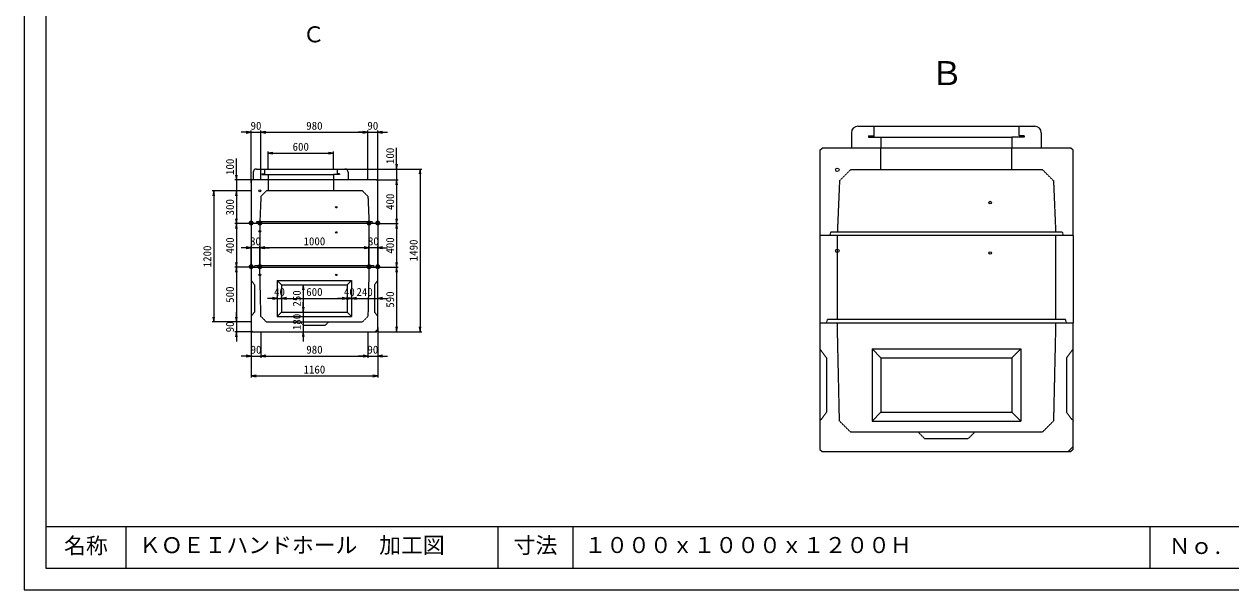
# Model space of a CAD drawing. Units: millimetres, scale not verified. Extents: x -420 to 421, y -297 to 297.
# Drawn here: x -420 to 132, y -297 to -38 of the extents above; entities that cross this region are included whole.
import ezdxf
from ezdxf.enums import TextEntityAlignment as Align

# ---------------------------------------------------------------- set-up
doc = ezdxf.new("R2010")
doc.units = ezdxf.units.MM
doc.linetypes.add('USER2', pattern=[4.7625, 3.175, -1.5875])
doc.layers.add('0-0', color=7, linetype='Continuous')
for name, color, linetype, lineweight in [('0-1_0', 9, 'Continuous', 25), ('0-2_dims', 7, 'Continuous', 18), ('0-3_pen1実線', 4, 'Continuous', 13), ('0-4_pen2実線', 3, 'Continuous', 13), ('0-5_pen3実線', 7, 'Continuous', 25), ('0-6_pen4実線', 7, 'Continuous', 25), ('0-7_pen2破線', 3, 'USER2', 25), ('0-9_draw', 7, 'Continuous', 13), ('0-A_鉄筋１', 7, 'Continuous', 13)]:
    doc.layers.add(name, color=color, linetype=linetype, lineweight=lineweight)
doc.styles.add('ＭＳ ゴシック', font='')
doc.styles.get('ＭＳ ゴシック').set_extended_font_data('MS Gothic')

# ---------------------------------------------------------------- blocks, each defined once
blk = doc.blocks.new('部分図 1')
at = {"layer": '0-1_0'}
blk.add_lwpolyline([(0, 0), (16824, 0), (16824, 11878), (0, 11878)], close=True, dxfattribs=at)
at = {"layer": '0-2_dims'}
for p, q in [((2234, 3853.3), (2234, 4012.8)), ((2234, 3997.8), (2834, 3997.8)), ((2834, 3853.3), (2834, 4012.8)), ((3411.5, 3852.8), (3411.5, 4047.8)), ((1944.5, 3752.8), (1944.5, 3947.8)), ((2939.5, 3852.8), (3426.5, 3852.8)), ((2969.5, 3852.8), (3641.5, 3852.8)), ((3411.5, 3852.8), (3411.5, 3752.8)), ((3626.5, 3852.8), (3626.5, 2362.8)), ((2078, 3652.8), (1721.5, 3652.8)), ((1736.5, 3652.8), (1736.5, 2452.8)), ((2088.5, 3752.8), (1929.5, 3752.8)), ((2078.5, 3652.8), (1929.5, 3652.8)), ((2078.5, 3652.8), (1929.5, 3652.8)), ((1944.5, 3752.8), (1944.5, 3652.8)), ((1944.5, 3652.8), (1944.5, 3562.8)), ((1944.5, 3652.8), (1944.5, 3352.8)), ((3229.5, 3752.8), (3426.5, 3752.8)), ((3229.5, 3752.8), (3426.5, 3752.8)), ((3411.5, 3752.8), (3411.5, 3662.8)), ((3411.5, 3752.8), (3411.5, 3352.8)), ((2078.5, 3352.8), (1929.5, 3352.8)), ((2078.5, 3352.8), (1929.5, 3352.8)), ((1944.5, 3352.8), (1944.5, 2952.8)), ((3239.5, 3352.8), (3426.5, 3352.8)), ((3239.5, 3352.8), (3426.5, 3352.8)), ((3411.5, 3352.8), (3411.5, 2952.8)), ((2079.02, 3132), (1989.02, 3132)), ((2079.02, 2951.72), (2079.02, 3147)), ((2159.03, 3132), (2079.02, 3132)), ((2159.02, 2953.5), (2159.02, 3147)), ((2159.02, 2953.5), (2159.03, 3147)), ((3159.02, 3132), (2159.02, 3132)), ((2159.03, 3132), (2249.03, 3132)), ((3159.02, 3132), (3069.02, 3132)), ((3159.02, 2953.5), (3159.02, 3147)), ((3159.02, 2953.5), (3159.02, 3147)), ((3239.03, 3132), (3159.02, 3132)), ((3239.02, 2953.5), (3239.03, 3147)), ((3239.03, 3132), (3329.03, 3132)), ((2079, 2952.8), (1929.5, 2952.8)), ((2078.5, 2952.8), (1929.5, 2952.8)), ((1944.5, 2952.8), (1944.5, 2452.8)), ((3239.5, 2952.8), (3426.5, 2952.8)), ((3240.5, 2952.8), (3426.5, 2952.8)), ((3411.5, 2952.8), (3411.5, 2362.8)), ((2529.52, 2793), (2572.02, 2793)), ((2557.02, 2793), (2557.02, 2543)), ((2319.02, 2668), (2229.02, 2668)), ((2319.02, 2668), (2319.02, 2683)), ((2319.02, 2668), (2359.02, 2668)), ((2359.02, 2668), (2359.02, 2683)), ((2359.02, 2668), (2359.02, 2683)), ((2359.02, 2668), (2449.02, 2668)), ((2359.02, 2668), (2959.02, 2668)), ((2959.02, 2668), (2869.02, 2668)), ((2999.02, 2668), (2909.02, 2668)), ((2959.02, 2668), (2959.02, 2683)), ((2959.02, 2668), (2959.02, 2683)), ((2959.02, 2668), (2999.02, 2668)), ((2999.02, 2668), (2999.02, 2683)), ((2999.02, 2668), (2999.02, 2683)), ((2999.02, 2668), (3089.02, 2668)), ((2999.02, 2668), (3239.02, 2668)), ((3239.02, 2668), (3239.02, 2683)), ((3239.02, 2668), (3329.02, 2668)), ((1944.5, 2452.8), (1944.5, 2542.8)), ((2557.02, 2543), (2557.02, 2633)), ((2557.02, 2543), (2572.02, 2543)), ((2557.02, 2543), (2572.02, 2543)), ((2557.02, 2543), (2557.02, 2363)), ((2078, 2452.8), (1721.5, 2452.8)), ((2079, 2452.8), (1929.5, 2452.8)), ((2079, 2452.8), (1929.5, 2452.8)), ((1944.5, 2452.8), (1944.5, 2362.8)), ((2089, 2362.8), (1929.5, 2362.8)), ((1944.5, 2362.8), (1944.5, 2272.8)), ((2079.02, 2392.3), (2079.02, 2125)), ((2169.32, 2356.3), (2169.32, 2125)), ((2169.32, 2355.8), (2169.32, 2125)), ((2557.02, 2363), (2572.02, 2363)), ((2557.02, 2363), (2557.02, 2273)), ((3149.52, 2362.5), (3149.52, 2125)), ((3149.52, 2362.5), (3149.52, 2125)), ((3239.02, 2401.9), (3239.02, 2125)), ((3250, 2362.8), (3426.5, 2362.8)), ((3250.5, 2362.8), (3641.5, 2362.8)), ((2079.02, 2299.5), (2079.02, 1943)), ((3239.02, 2299.5), (3239.02, 1943)), ((2079.02, 2140), (1989.02, 2140)), ((2079.02, 2140), (2169.32, 2140)), ((2169.32, 2140), (2259.32, 2140)), ((2169.32, 2140), (3149.52, 2140)), ((3149.52, 2140), (3059.52, 2140)), ((3149.52, 2140), (3239.02, 2140)), ((3239.02, 2140), (3329.02, 2140)), ((2079.02, 1958), (3239.02, 1958))]:
    blk.add_line(p, q, dxfattribs=at)
for points in [[(2279, 4005.3), (2234, 3997.8), (2279, 3990.3)], [(2789, 3990.3), (2834, 3997.8), (2789, 4005.3)], [(3404, 3897.8), (3411.5, 3852.8), (3419, 3897.8)], [(1937, 3797.8), (1944.5, 3752.8), (1952, 3797.8)], [(3634, 3807.8), (3626.5, 3852.8), (3619, 3807.8)], [(1744, 3607.8), (1736.5, 3652.8), (1729, 3607.8)], [(1952, 3607.8), (1944.5, 3652.8), (1937, 3607.8)], [(1952, 3607.8), (1944.5, 3652.8), (1937, 3607.8)], [(3419, 3707.8), (3411.5, 3752.8), (3404, 3707.8)], [(3419, 3707.8), (3411.5, 3752.8), (3404, 3707.8)], [(1937, 3397.8), (1944.5, 3352.8), (1952, 3397.8)], [(1952, 3307.8), (1944.5, 3352.8), (1937, 3307.8)], [(3404, 3397.8), (3411.5, 3352.8), (3419, 3397.8)], [(3419, 3307.8), (3411.5, 3352.8), (3404, 3307.8)], [(2034.02, 3124.5), (2079.02, 3132), (2034.03, 3139.5)], [(2204.03, 3139.5), (2159.02, 3132), (2204.02, 3124.5)], [(2204.03, 3139.5), (2159.03, 3132), (2204.02, 3124.5)], [(3114.02, 3124.5), (3159.02, 3132), (3114.03, 3139.5)], [(3114.02, 3124.5), (3159.02, 3132), (3114.03, 3139.5)], [(3284.03, 3139.5), (3239.03, 3132), (3284.02, 3124.5)], [(1937, 2997.8), (1944.5, 2952.8), (1952, 2997.8)], [(3404, 2997.8), (3411.5, 2952.8), (3419, 2997.8)], [(1952, 2907.8), (1944.5, 2952.8), (1937, 2907.8)], [(3419, 2907.8), (3411.5, 2952.8), (3404, 2907.8)], [(2564.52, 2748), (2557.02, 2793), (2549.52, 2748)], [(2274.02, 2660.5), (2319.02, 2668), (2274.02, 2675.5)], [(2404.03, 2675.5), (2359.03, 2668), (2404.03, 2660.5)], [(2404.03, 2675.5), (2359.03, 2668), (2404.03, 2660.5)], [(2914.02, 2660.5), (2959.02, 2668), (2914.02, 2675.5)], [(2914.02, 2660.5), (2959.02, 2668), (2914.02, 2675.5)], [(2954.02, 2660.5), (2999.02, 2668), (2954.02, 2675.5)], [(3044.03, 2675.5), (2999.03, 2668), (3044.03, 2660.5)], [(3284.03, 2675.5), (3239.03, 2668), (3284.03, 2660.5)], [(2549.52, 2588), (2557.02, 2543), (2564.52, 2588)], [(2549.52, 2588), (2557.02, 2543), (2564.52, 2588)], [(1729, 2497.8), (1736.5, 2452.8), (1744, 2497.8)], [(1937, 2497.8), (1944.5, 2452.8), (1952, 2497.8)], [(1937, 2497.8), (1944.5, 2452.8), (1952, 2497.8)], [(1952, 2317.8), (1944.5, 2362.8), (1937, 2317.8)], [(2564.52, 2318), (2557.02, 2363), (2549.52, 2318)], [(3404, 2407.8), (3411.5, 2362.8), (3419, 2407.8)], [(3619, 2407.8), (3626.5, 2362.8), (3634, 2407.8)], [(2034.02, 2132.5), (2079.02, 2140), (2034.02, 2147.5)], [(2214.33, 2147.5), (2169.33, 2140), (2214.33, 2132.5)], [(2214.33, 2147.5), (2169.33, 2140), (2214.33, 2132.5)], [(3104.52, 2132.5), (3149.52, 2140), (3104.52, 2147.5)], [(3104.52, 2132.5), (3149.52, 2140), (3104.52, 2147.5)], [(3284.03, 2147.5), (3239.03, 2140), (3284.03, 2132.5)], [(2124.02, 1965.5), (2079.03, 1958), (2124.02, 1950.5)], [(3194.02, 1950.5), (3239.02, 1958), (3194.02, 1965.5)]]:
    blk.add_lwpolyline(points, dxfattribs=at)
at = {"layer": '0-3_pen1実線'}
for p, q in [((9047.46, 4139.02), (9053.42, 4144.97)), ((2834, 3799.82), (2836.98, 3802.8)), ((3215.58, 2363), (3239.02, 2386.45)), ((9562.1, 1265.2), (9609, 1312.1))]:
    blk.add_line(p, q, dxfattribs=at)
at = {"layer": '0-4_pen2実線'}
for p, q in [((9159.46, 4156.97), (9159.46, 4144.97)), ((2890, 3808.8), (2890, 3802.8))]:
    blk.add_line(p, q, dxfattribs=at)
for centre, radius in [((7449, 3844.97), 16), ((2159, 3652.8), 8), ((8849, 3544.97), 12), ((2859, 3502.8), 6), ((2159, 3282.8), 8), ((2859, 3272.8), 6), ((7449, 3104), 16), ((8849, 3084), 12), ((2159.02, 2883), 8), ((2859.02, 2883), 6)]:
    blk.add_circle(centre, radius, dxfattribs=at)
at = {"layer": '0-5_pen3実線'}
for p, q in [((7637.46, 4244.97), (9257.46, 4244.97)), ((7577.46, 4184.97), (7577.46, 4044.97)), ((9317.46, 4184.97), (9317.46, 4044.97)), ((9589, 4044.97), (7309, 4044.97)), ((9609, 4024.97), (9589, 4044.97)), ((9609, 3244.97), (9609, 4024.97)), ((2099, 3822.8), (2099, 3752.8)), ((2129, 3852.8), (2939, 3852.8)), ((2969, 3822.8), (2969, 3752.8)), ((3229, 3752.8), (2089, 3752.8)), ((3239, 3742.8), (3229, 3752.8)), ((3239, 3352.8), (3239, 3742.8)), ((2079, 3352.8), (2079, 2952.8)), ((3239, 3352.8), (2079, 3352.8)), ((3239, 3352.8), (3239, 2952.8)), ((9609, 3244.97), (7289, 3244.97)), ((7289, 3244), (7289, 2444)), ((9609, 3244), (9609, 2444)), ((2079, 2952.8), (3239, 2952.8)), ((3239.02, 2373), (3239.02, 2953)), ((2659.02, 2833), (2999.02, 2833)), ((2999.02, 2833), (2959.02, 2793)), ((2999.02, 2833), (2999.02, 2503)), ((2659.02, 2543), (2959.02, 2543)), ((2959.02, 2543), (2999.02, 2503)), ((2319.02, 2503), (2999.02, 2503)), ((7289, 2444), (9609, 2444)), ((9609, 1285.2), (9609, 2445.2)), ((2089.02, 2363), (3229.02, 2363)), ((3239.02, 2373), (3229.02, 2363)), ((8449, 2205.2), (9129, 2205.2)), ((9129, 2205.2), (9049, 2125.2)), ((9129, 2205.2), (9129, 1545.2)), ((8449, 1625.2), (9049, 1625.2)), ((9049, 1625.2), (9129, 1545.2)), ((7769, 1545.2), (9129, 1545.2)), ((7309, 1265.2), (9589, 1265.2)), ((9609, 1285.2), (9589, 1265.2)), ((931, 580), (931, 200)), ((5025, 580), (5025, 200))]:
    blk.add_line(p, q, dxfattribs=at)
for points in [[(2079.02, 2953), (2079.02, 2373), (2089.02, 2363)], [(2659.02, 2793), (2959.02, 2793), (2959.02, 2543)], [(7289, 2445.2), (7289, 1285.2), (7309, 1265.2)], [(8449, 2125.2), (9049, 2125.2), (9049, 1625.2)]]:
    blk.add_lwpolyline(points, dxfattribs=at)
for centre, radius, start, end in [((7637.46, 4184.97), 60, 90, 180), ((9257.46, 4184.97), 60, 0, 90), ((2129, 3822.8), 30, 90, 180), ((2939, 3822.8), 30, 0, 90)]:
    blk.add_arc(centre, radius, start, end, dxfattribs=at)
at = {"layer": '0-6_pen4実線'}
for p, q in [((200, 580), (16610, 580)), ((4340.3, 580), (4340.3, 200)), ((10312, 580), (10312, 200))]:
    blk.add_line(p, q, dxfattribs=at)
blk.add_lwpolyline([(200, 200), (16610, 200), (16610, 11452), (200, 11452)], close=True, dxfattribs=at)
at = {"layer": '0-7_pen2破線'}
for p, q in [((7783.46, 4244.97), (7783.46, 4144.97)), ((9111.46, 4244.97), (9111.46, 4156.97)), ((7735.46, 4156.97), (7783.46, 4156.97)), ((7735.46, 4156.97), (7735.46, 4144.97)), ((7735.46, 4144.97), (9047.46, 4144.97)), ((7847.46, 4144.97), (7847.46, 4044.97)), ((9159.46, 4144.97), (9047.46, 4144.97)), ((9047.46, 4144.97), (9047.46, 4044.97)), ((9159.46, 4156.97), (9111.46, 4156.97)), ((7843, 4044.97), (7843, 3844.97)), ((9045, 4044.97), (9045, 3844.97)), ((2178, 3808.8), (2202, 3808.8)), ((2178, 3808.8), (2178, 3802.8)), ((2178, 3802.8), (2834, 3802.8)), ((2202, 3852.8), (2202, 3802.8)), ((2234, 3802.8), (2234, 3752.8)), ((2890, 3802.8), (2834, 3802.8)), ((2834, 3802.8), (2834, 3752.8)), ((2866, 3852.8), (2866, 3808.8)), ((2890, 3808.8), (2866, 3808.8)), ((7469, 3744.97), (7569, 3844.97)), ((9329, 3844.97), (9429, 3744.97)), ((2169, 3602.8), (2219, 3652.8)), ((2234, 3752.8), (2234, 3652.8)), ((2834, 3752.8), (2834, 3652.8)), ((3099, 3652.8), (3149, 3602.8)), ((7469, 3744.97), (7449, 3274.97)), ((9429, 3744.97), (9449, 3274.97)), ((2169, 3602.8), (2159, 3367.8)), ((3149, 3602.8), (3159, 3367.8)), ((2129, 3367.8), (2124, 3352.8)), ((2659, 3367.8), (2129, 3367.8)), ((2159, 3352.8), (2159, 2967.8)), ((3189, 3367.8), (2659, 3367.8)), ((3159, 3352.8), (3159, 2967.8)), ((3189, 3367.8), (3194, 3352.8)), ((7389, 3274.97), (7379, 3244.97)), ((8449, 3274.97), (7389, 3274.97)), ((7449, 3244), (7449, 2474)), ((9509, 3274.97), (8449, 3274.97)), ((9449, 3244), (9449, 2474)), ((9509, 3274.97), (9519, 3244.97)), ((2109, 2952.8), (2114, 2967.8)), ((2659, 2967.8), (2114, 2967.8)), ((2169.02, 2503), (2159.02, 2953)), ((3204, 2967.8), (2659, 2967.8)), ((3159.02, 2953), (3149.02, 2503)), ((3209, 2952.8), (3204, 2967.8)), ((3239.02, 2833), (3209.02, 2793)), ((3209.02, 2793), (3209.02, 2543)), ((3209.02, 2543), (3239.02, 2503)), ((2219.02, 2453), (2169.02, 2503)), ((2219.02, 2453), (3099.02, 2453)), ((2559.02, 2423), (2529.02, 2453)), ((3149.02, 2503), (3099.02, 2453)), ((7349, 2444), (7359, 2474)), ((8449, 2474), (7359, 2474)), ((7469, 1545.2), (7449, 2445.2)), ((9539, 2474), (8449, 2474)), ((9449, 2445.2), (9429, 1545.2)), ((9549, 2444), (9539, 2474)), ((9609, 2205.2), (9549, 2125.2)), ((9549, 2125.2), (9549, 1625.2)), ((9549, 1625.2), (9609, 1545.2)), ((7569, 1445.2), (7469, 1545.2)), ((7569, 1445.2), (9329, 1445.2)), ((8249, 1385.2), (8189, 1445.2)), ((9429, 1545.2), (9329, 1445.2))]:
    blk.add_line(p, q, dxfattribs=at)
for points in [[(9329, 3844.97), (8449, 3844.97), (7569, 3844.97)], [(3099, 3652.8), (2659, 3652.8), (2219, 3652.8)], [(2079.02, 2833), (2109.02, 2793), (2109.02, 2543), (2079.02, 2503)], [(2559.02, 2423), (2759.02, 2423), (2789.02, 2453)], [(7289, 2205.2), (7349, 2125.2), (7349, 1625.2), (7289, 1545.2)], [(8249, 1385.2), (8649, 1385.2), (8709, 1445.2)]]:
    blk.add_lwpolyline(points, dxfattribs=at)
at = {"layer": '0-9_draw'}
for p, q in [((7289, 4024.97), (7309, 4044.97)), ((7289, 4024.97), (7289, 3244.97)), ((2079, 3742.8), (2089, 3752.8)), ((2079, 3742.8), (2079, 3352.8)), ((2319.02, 2833), (2319.02, 2503)), ((2319.02, 2833), (2359.02, 2793)), ((2319.02, 2833), (2659.02, 2833)), ((2359.02, 2793), (2359.02, 2543)), ((2359.02, 2793), (2659.02, 2793)), ((2359.02, 2543), (2319.02, 2503)), ((2359.02, 2543), (2659.02, 2543)), ((7769, 2205.2), (7769, 1545.2)), ((7769, 2205.2), (7849, 2125.2)), ((7769, 2205.2), (8449, 2205.2)), ((7849, 2125.2), (7849, 1625.2)), ((7849, 2125.2), (8449, 2125.2)), ((7849, 1625.2), (7769, 1545.2)), ((7849, 1625.2), (8449, 1625.2))]:
    blk.add_line(p, q, dxfattribs=at)
at = {"layer": '0-A_鉄筋１'}
for p, q in [((2079, 3727.6), (2079, 4204.8)), ((2168.9, 3753.3), (2168.9, 4204.8)), ((2168.9, 3753.3), (2168.9, 4204.8)), ((3149, 3753.3), (3149, 4204.8)), ((3149, 3753.3), (3149, 4204.8)), ((3239, 3703.3), (3239, 4204.8)), ((2079, 4189.8), (1989, 4189.8)), ((2079, 4189.8), (2168.9, 4189.8)), ((2168.9, 4189.8), (2258.9, 4189.8)), ((2168.9, 4189.8), (3149, 4189.8)), ((3149, 4189.8), (3059, 4189.8)), ((3149, 4189.8), (3239, 4189.8)), ((3239, 4189.8), (3329, 4189.8))]:
    blk.add_line(p, q, dxfattribs=at)
for points in [[(2034, 4182.3), (2079, 4189.8), (2034, 4197.3)], [(2213.9, 4197.3), (2168.9, 4189.8), (2213.9, 4182.3)], [(2213.9, 4197.3), (2168.9, 4189.8), (2213.9, 4182.3)], [(3104, 4182.3), (3149, 4189.8), (3104, 4197.3)], [(3104, 4182.3), (3149, 4189.8), (3104, 4197.3)], [(3284, 4197.3), (3239, 4189.8), (3284, 4182.3)]]:
    blk.add_lwpolyline(points, dxfattribs=at)
at = {"layer": '0-2_dims', "style": 'ＭＳ ゴシック'}
for s, height, p in [('Ｃ', 146.6, (2552.5, 4968.3)), ('Ｂ', 219.9, (8301.21, 4554.4)), ('600', 73.31, (2459, 3998.3)), ('●', 36.66, (2054.1, 3327.9)), ('●', 36.66, (2133.8, 3327.8)), ('●', 36.66, (3134, 3327.7)), ('●', 36.66, (3213.9, 3327.9)), ('80', 73.31, (2069.03, 3132.5)), ('1000', 73.31, (2559.03, 3132.5)), ('80', 73.31, (3149.03, 3132.5)), ('●', 36.66, (2054.02, 2927.96)), ('●', 36.66, (2134.02, 2928)), ('●', 36.66, (3134.01, 2927.96)), ('●', 36.66, (3214.02, 2928)), ('40', 73.31, (2289.02, 2668.5)), ('600', 73.31, (2584.02, 2668.5)), ('40', 73.31, (2929.02, 2668.5)), ('240', 73.31, (3044.02, 2668.5)), ('90', 73.31, (2074.17, 2140.5)), ('980', 73.31, (2584.42, 2140.5)), ('90', 73.31, (3144.27, 2140.5)), ('1160', 73.31, (2559.02, 1958.5))]:
    blk.add_text(s, height=height, dxfattribs=at).set_placement(p, align=Align.BOTTOM_LEFT)
for s, p in [('100', (3411, 3897.8)), ('100', (1944, 3797.8)), ('300', (1944, 3427.8)), ('400', (3411, 3477.8)), ('400', (1944, 3077.8)), ('400', (3411, 3077.8)), ('1200', (1736, 2952.8)), ('1490', (3626, 3007.8)), ('500', (1944, 2627.8)), ('250', (2556.52, 2593)), ('590', (3411, 2582.8)), ('90', (1944, 2357.8)), ('180', (2556.52, 2378))]:
    blk.add_text(s, height=73.31, rotation=90, dxfattribs=at).set_placement(p, align=Align.BOTTOM_LEFT)
at = {"layer": '0-5_pen3実線', "style": 'ＭＳ ゴシック'}
for s, p in [('名称', (366, 287)), ('ＫＯＥＩハンドホール\u3000加工図', (1053, 292)), ('寸法', (4484.2, 291)), ('１０００ｘ１０００ｘ１２００Ｈ', (5132, 293)), ('Ｎｏ.', (10484.7, 284.33))]:
    blk.add_text(s, height=146.6, dxfattribs=at).set_placement(p, align=Align.BOTTOM_LEFT)
at = {"layer": '0-A_鉄筋１', "style": 'ＭＳ ゴシック'}
for s, p in [('90', (2073.95, 4190.3)), ('980', (2583.95, 4190.3)), ('90', (3144, 4190.3))]:
    blk.add_text(s, height=73.31, dxfattribs=at).set_placement(p, align=Align.BOTTOM_LEFT)

msp = doc.modelspace()

# ---------------------------------------------------------------- block references
at = {"layer": '0-0', "xscale": 0.05, "yscale": 0.05}
msp.add_blockref('部分図 1', (-420.5, -297), dxfattribs=at)

doc.saveas('drawing.dxf')
